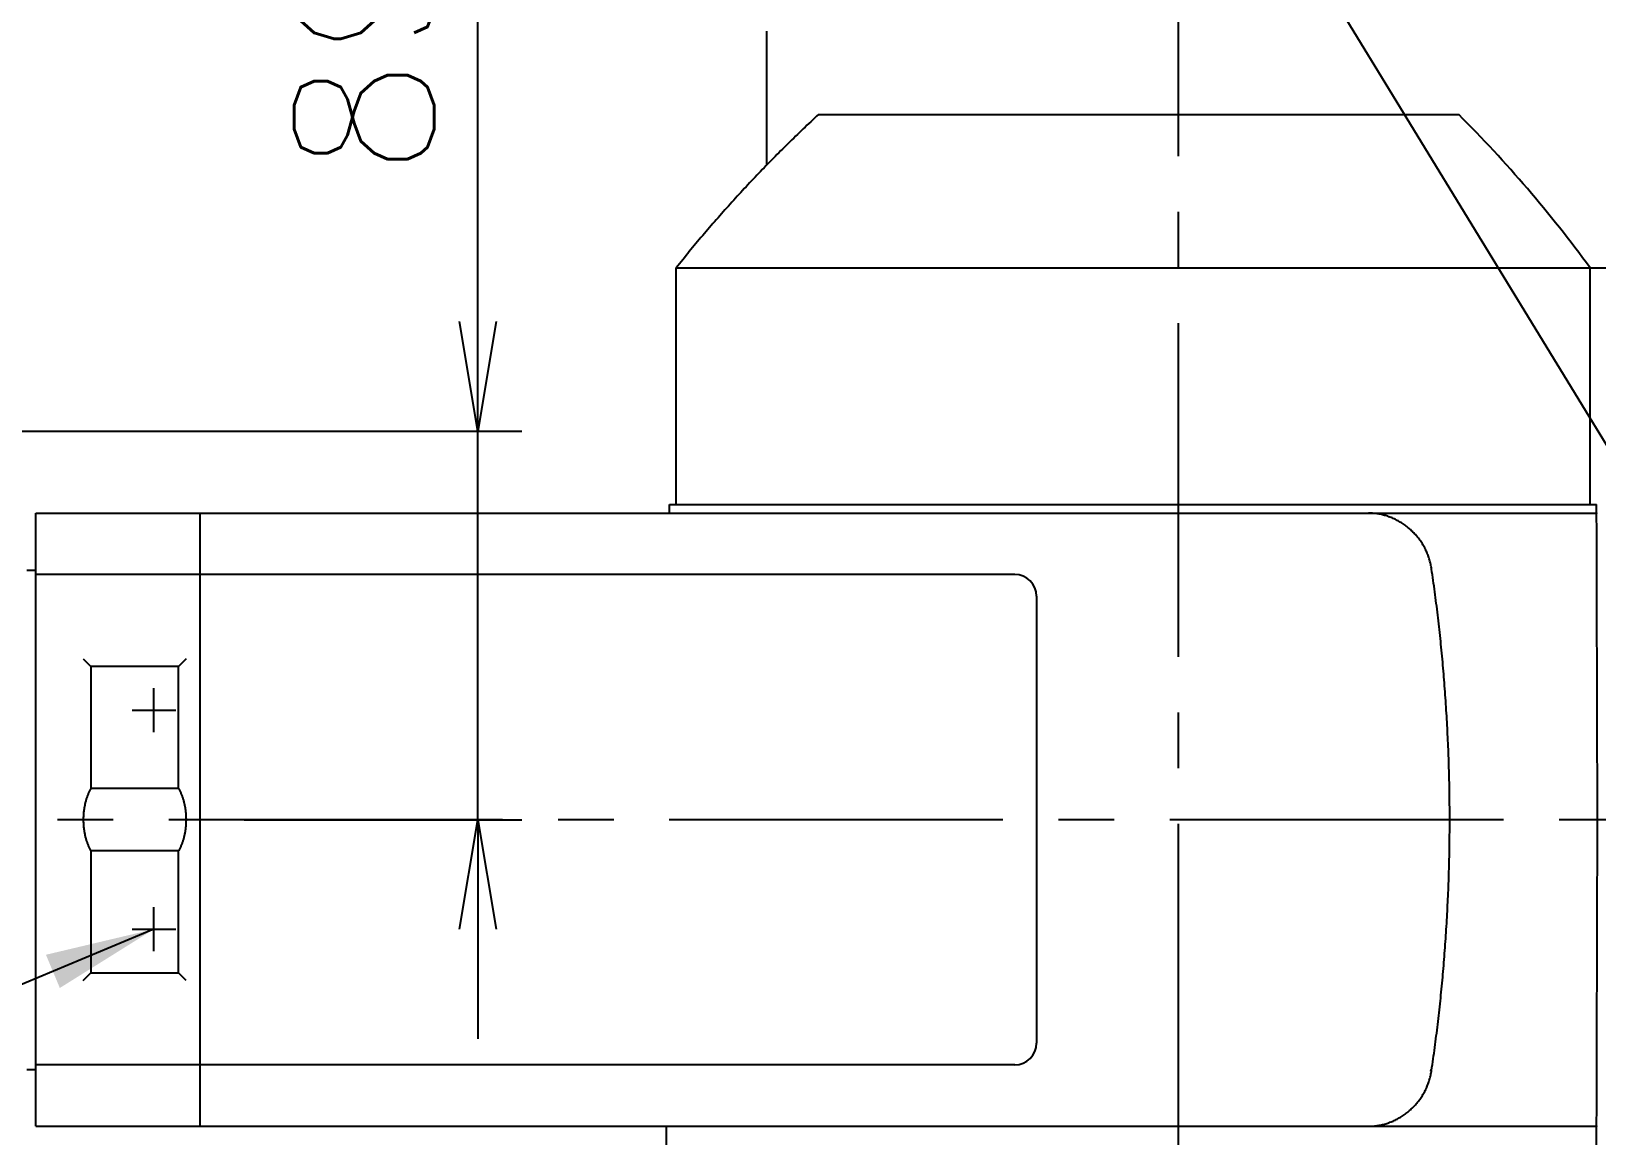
# Model space of a CAD drawing. Extents: x -7647 to -3756, y -5015 to -2358.
# Drawn here: x -4892 to -4534.5, y -2912.1 to -2660 of the extents above; entities that cross this region are included whole.
import ezdxf

# ---------------------------------------------------------------- set-up
doc = ezdxf.new("R2010")
doc.units = 0
doc.header["$LTSCALE"] = 4
doc.header["$MEASUREMENT"] = 0
doc.linetypes.add('CENTRE2', pattern=[28.575, 19.05, -3.175, 3.175, -3.175])
doc.layers.get('0').update_dxf_attribs({"linetype": 'CONTINUOUS'})
doc.layers.get('DEFPOINTS').update_dxf_attribs({"linetype": 'CONTINUOUS'})
for name, color, linetype in [('01', 7, 'CONTINUOUS'), ('01CENTER', 5, 'CENTRE2'), ('01HOSO', 6, 'CONTINUOUS'), ('02', 5, 'CONTINUOUS')]:
    doc.layers.add(name, color=color, linetype=linetype)
doc.styles.add('BIGFONT', font='ROMANS.SHX', dxfattribs={"bigfont": 'bigfont'})
doc.dimstyles.new('L-IN', dxfattribs={"dimscale": 10, "dimtxt": 3.2, "dimasz": 2.5, "dimexe": 1, "dimexo": 1, "dimgap": 1, "dimtad": 1, "dimdec": 0, "dimtxsty": 'BIGFONT', "dimblk": 'YA-IN', "dimblk1": 'OPEN', "dimblk2": 'OPEN', "dimsah": 1, "dimcen": 0, "dimclrd": 256, "dimclre": 256, "dimclrt": 256, "dimazin": 3, "dimtp": 0.1, "dimtm": 0.2, "dimtfac": 0.625, "dimtdec": 0, "dimtmove": 0, "dimatfit": 3, "dimtolj": 1})

# ---------------------------------------------------------------- blocks, each defined once
blk = doc.blocks.new('_OPEN')
at = {"color": 0, "linetype": 'BYBLOCK'}
for p, q in [((-1, 0.167), (0, 0)), ((0, 0), (-1, -0.167)), ((0, 0), (-1, 0))]:
    blk.add_line(p, q, dxfattribs=at)
blk = doc.blocks.new('*D35')
at = {"linetype": 'BYBLOCK'}
for p, q in [((-4811.16, 3480.21), (-4928.01, 3671.49)), ((-4640, 3200), (-4798.13, 3458.87))]:
    blk.add_line(p, q, dxfattribs=at)
at = {"layer": 'DEFPOINTS', "color": 0, "linetype": 'BYBLOCK'}
for p in [(-4798.13, 3458.87), (-4640, 3200)]:
    blk.add_point(p, dxfattribs=at)
at = {"linetype": 'BYBLOCK', "xscale": 25, "yscale": 25, "zscale": 25, "rotation": 301.4186396971587}
blk.add_blockref('_OPEN', (-4798.13, 3458.87), dxfattribs=at)
at = {"linetype": 'BYBLOCK', "insert": (-4871.22, 3628.39), "char_height": 32, "attachment_point": 5, "rotation": 301.4186, "style": 'BIGFONT'}
blk.add_mtext('\\A1;R303', dxfattribs=at)
blk = doc.blocks.new('YA-IN')
at = {"color": 0, "linetype": 'BYBLOCK'}
for p, q in [((0, 0), (-1, 0.167)), ((-1, -0.167), (0, 0)), ((0, 0), (-1, 0))]:
    blk.add_line(p, q, dxfattribs=at)
blk = doc.blocks.new('*D24')
at = {"linetype": 'BYBLOCK'}
for p, q in [((-4790, -2726.28), (-4790, -2630.71)), ((-5108.67, -2751.28), (-4780, -2751.28)), ((-4790, -2840), (-4790, -2751.28)), ((-4843.4, -2840), (-4780, -2840)), ((-4790, -2865), (-4790, -2890))]:
    blk.add_line(p, q, dxfattribs=at)
at = {"layer": 'DEFPOINTS', "color": 0, "linetype": 'BYBLOCK'}
for p in [(-5118.67, -2751.28), (-4790, -2751.28), (-4853.4, -2840)]:
    blk.add_point(p, dxfattribs=at)
at = {"linetype": 'BYBLOCK', "xscale": 25, "yscale": 25, "zscale": 25}
for p, rotation in [((-4790, -2751.28), 270), ((-4790, -2840), 90)]:
    blk.add_blockref('_OPEN', p, dxfattribs=dict(at, rotation=rotation))
at = {"linetype": 'BYBLOCK', "insert": (-4816, -2665.86), "char_height": 32, "attachment_point": 5, "rotation": 90, "style": 'BIGFONT'}
blk.add_mtext('\\A1;89', dxfattribs=at)
blk = doc.blocks.new('*D26')
at = {"linetype": 'BYBLOCK'}
for p, q in [((-4684.5, -2930), (-4070, -2930)), ((-4080, -2955), (-4080, -3045)), ((-4683, -3070), (-4070, -3070))]:
    blk.add_line(p, q, dxfattribs=at)
at = {"layer": 'DEFPOINTS', "color": 0, "linetype": 'BYBLOCK'}
for p in [(-4694.5, -2930), (-4693, -3070), (-4080, -3070)]:
    blk.add_point(p, dxfattribs=at)
at = {"linetype": 'BYBLOCK', "xscale": 25, "yscale": 25, "zscale": 25}
for p, rotation in [((-4080, -2930), 90), ((-4080, -3070), 270)]:
    blk.add_blockref('_OPEN', p, dxfattribs=dict(at, rotation=rotation))
at = {"linetype": 'BYBLOCK', "insert": (-4106, -3000), "char_height": 32, "attachment_point": 5, "rotation": 90, "style": 'BIGFONT'}
blk.add_mtext('\\A1;140', dxfattribs=at)

msp = doc.modelspace()

# ---------------------------------------------------------------- linework, layer by layer
at = {"layer": '01', "linetype": 'CONTINUOUS'}
for p, q in [((-4724, -2690.47725), (-4724, -2660)), ((-4712.2254, -2679), (-4566, -2679)), ((-4744.71068, -2768), (-4744.71068, -2714.00001)), ((-4536, -2768), (-4536, -2714)), ((-4891, -2770), (-4534.5, -2770)), ((-4891, -2910), (-4891, -2770)), ((-4853.4, -2910), (-4853.4, -2770)), ((-4746.21068, -2770), (-4746.21068, -2768)), ((-4534.5, -2770), (-4534.5, -2768)), ((-4534.5, -2770.11985), (-4534.5, -2770.08548)), ((-4893, -2783), (-4891, -2783)), ((-4880.13205, -2803.26795), (-4878.4, -2805)), ((-4858.4, -2805), (-4878.4, -2805)), ((-4878.4, -2805), (-4878.4, -2832.85857)), ((-4856.66795, -2803.26795), (-4858.4, -2805)), ((-4858.4, -2832.85857), (-4858.4, -2805)), ((-4858.4, -2832.85857), (-4878.4, -2832.85857)), ((-4858.4, -2847.14143), (-4878.4, -2847.14143)), ((-4878.4, -2847.14143), (-4878.4, -2875)), ((-4858.4, -2875), (-4858.4, -2847.14143)), ((-4880.13205, -2876.73205), (-4878.4, -2875)), ((-4878.4, -2875), (-4858.4, -2875)), ((-4856.66795, -2876.73205), (-4858.4, -2875)), ((-4893, -2897), (-4891, -2897)), ((-4891, -2910), (-4534.5, -2910)), ((-4747, -2910), (-4747, -2920.5)), ((-4534.5, -2909.91452), (-4534.5, -2909.88015)), ((-4534.5, -2920.5), (-4534.5, -2910))]:
    msp.add_line(p, q, dxfattribs=at)
msp.add_arc((-4778.10373, -2891.16034), 300, 36.1949442, 45.0076451, dxfattribs=at)
for points, knots in [([(-4712.2254, -2679), (-4713.39333, -2680.08987), (-4715.72988, -2682.27026), (-4719.17042, -2685.60715), (-4722.5619, -2688.99083), (-4725.89743, -2692.4238), (-4729.17766, -2695.90415), (-4732.40158, -2699.43172), (-4735.56908, -2703.00537), (-4738.67818, -2706.62552), (-4741.73184, -2710.28526), (-4743.71848, -2712.76268), (-4744.71068, -2714)], [0, 0, 0, 0, 4.792307516, 9.58741469, 14.377933045, 19.164172561, 23.946442618, 28.725041216, 33.500148834, 38.271935363, 43.040579654, 47.798503616, 47.798503616, 47.798503616, 47.798503616]), ([(-4534.50387, -2770.11978), (-4534.50383, -2770.11936), (-4534.50374, -2770.1185), (-4534.50361, -2770.11721), (-4534.50348, -2770.11591), (-4534.50334, -2770.11459), (-4534.5032, -2770.11326), (-4534.50305, -2770.11187), (-4534.5029, -2770.11054), (-4534.50275, -2770.10918), (-4534.50259, -2770.1078), (-4534.50244, -2770.10643), (-4534.50229, -2770.10509), (-4534.50214, -2770.10378), (-4534.50197, -2770.10232), (-4534.5018, -2770.10088), (-4534.50164, -2770.09943), (-4534.50146, -2770.09795), (-4534.50126, -2770.09618), (-4534.50102, -2770.09415), (-4534.50077, -2770.09201), (-4534.50052, -2770.08993), (-4534.5003, -2770.08802), (-4534.5001, -2770.08629), (-4534.49991, -2770.08473), (-4534.49974, -2770.08328), (-4534.49958, -2770.08192), (-4534.49943, -2770.08063), (-4534.49927, -2770.07922), (-4534.49909, -2770.07768), (-4534.4989, -2770.07603), (-4534.49872, -2770.07446), (-4534.49854, -2770.07294), (-4534.49837, -2770.07146), (-4534.49821, -2770.07001), (-4534.49805, -2770.0686), (-4534.4979, -2770.06722), (-4534.49775, -2770.06588), (-4534.4976, -2770.06458), (-4534.49746, -2770.0633), (-4534.49733, -2770.06206), (-4534.4972, -2770.06084), (-4534.49706, -2770.05953), (-4534.49691, -2770.05812), (-4534.49676, -2770.05663), (-4534.49661, -2770.05518), (-4534.49647, -2770.05377), (-4534.49633, -2770.0524), (-4534.4962, -2770.05107), (-4534.49608, -2770.04977), (-4534.49596, -2770.04852), (-4534.49585, -2770.04729), (-4534.49573, -2770.046), (-4534.49561, -2770.04465), (-4534.4955, -2770.04324), (-4534.49538, -2770.04187), (-4534.49528, -2770.04053), (-4534.49518, -2770.03924), (-4534.49509, -2770.03797), (-4534.495, -2770.03674), (-4534.49492, -2770.03546), (-4534.49483, -2770.03414), (-4534.49475, -2770.03278), (-4534.49468, -2770.03145), (-4534.49462, -2770.03017), (-4534.49456, -2770.02892), (-4534.49451, -2770.02764), (-4534.49447, -2770.02633), (-4534.49443, -2770.025), (-4534.4944, -2770.02371), (-4534.49439, -2770.02245), (-4534.49438, -2770.02123), (-4534.49439, -2770.01997), (-4534.4944, -2770.01866), (-4534.49444, -2770.01735), (-4534.49448, -2770.01608), (-4534.49455, -2770.01486), (-4534.49463, -2770.0136), (-4534.49473, -2770.0123), (-4534.49487, -2770.01101), (-4534.49503, -2770.00974), (-4534.49523, -2770.0085), (-4534.49546, -2770.00727), (-4534.49574, -2770.00607), (-4534.49608, -2770.00488), (-4534.49649, -2770.00373), (-4534.497, -2770.0026), (-4534.49766, -2770.00156), (-4534.49857, -2770.00049), (-4534.49948, -2770.00018), (-4534.5, -2770)], [0, 0, 0, 0, 0.0012568791, 0.0026044136, 0.0038837709, 0.0051691464, 0.0065945555, 0.0079023029, 0.0093453893, 0.0106184753, 0.012005793, 0.0135165738, 0.0147386689, 0.0160516703, 0.0174931502, 0.0191424219, 0.0204047765, 0.0218548933, 0.0236231444, 0.025751597, 0.0279691701, 0.0300912932, 0.032028768, 0.0337492948, 0.0353077184, 0.0367568608, 0.0381227922, 0.0394180131, 0.0406500533, 0.0423956623, 0.0440469424, 0.0456280679, 0.0471563309, 0.0486444447, 0.0500984112, 0.0515180003, 0.0529026014, 0.0542516557, 0.0555657589, 0.0568470251, 0.0580973332, 0.0593182547, 0.060511115, 0.0620598698, 0.0635629654, 0.0650222515, 0.0664392749, 0.0678153454, 0.0691515865, 0.0704489889, 0.0717102348, 0.0729391669, 0.0741375799, 0.0755950891, 0.0770101626, 0.0783852531, 0.0797225398, 0.0810239676, 0.0822912786, 0.0835260395, 0.084729663, 0.0861347006, 0.0874987189, 0.0888234887, 0.090110594, 0.0913614562, 0.0925773532, 0.0939532372, 0.0952847308, 0.0965735814, 0.097825425, 0.0990487096, 0.1002506495, 0.1016044793, 0.1029623373, 0.1042077114, 0.105406677, 0.1066289019, 0.1079986617, 0.109301344, 0.1105318851, 0.1118454817, 0.1130575008, 0.1142995399, 0.1155423339, 0.1167677691, 0.1179578374, 0.1192329921, 0.1204729433, 0.1220719493, 0.1220719493, 0.1220719493, 0.1220719493]), ([(-4534.5, -2909.88015), (-4534.49937, -2908.29032), (-4534.49809, -2905.07628), (-4534.48957, -2900.24292), (-4534.47759, -2895.38423), (-4534.46276, -2890.53799), (-4534.44622, -2885.70202), (-4534.42882, -2880.87409), (-4534.41138, -2876.05204), (-4534.39458, -2871.23428), (-4534.37905, -2866.41996), (-4534.36531, -2861.60896), (-4534.3538, -2856.80138), (-4534.34486, -2851.99738), (-4534.33876, -2847.19674), (-4534.33567, -2842.3986), (-4534.33567, -2837.6014), (-4534.33876, -2832.80326), (-4534.34486, -2828.00262), (-4534.3538, -2823.19862), (-4534.36531, -2818.39104), (-4534.37905, -2813.58004), (-4534.39458, -2808.76572), (-4534.41138, -2803.94796), (-4534.42882, -2799.12591), (-4534.44622, -2794.29798), (-4534.46276, -2789.46201), (-4534.47759, -2784.61577), (-4534.48957, -2779.75708), (-4534.49809, -2774.92372), (-4534.49937, -2771.70968), (-4534.5, -2770.11985)], [0, 0, 0, 0, 4.769500414, 9.642113774, 14.500097615, 19.345624086, 24.180881697, 29.008100024, 33.829508642, 38.647120793, 43.461485441, 48.272533453, 53.080178719, 57.884251241, 62.684579719, 67.482097859, 72.278669544, 77.076187684, 81.876516162, 86.680588684, 91.488233951, 96.299281962, 101.113646611, 105.931258762, 110.752667379, 115.579885706, 120.415143318, 125.260669788, 130.118653629, 134.991266989, 139.760767251, 139.760767251, 139.760767251, 139.760767251]), ([(-4878.4, -2832.85857), (-4878.4523, -2832.94938), (-4878.5575, -2833.13205), (-4878.70474, -2833.41395), (-4878.84541, -2833.70297), (-4878.97861, -2833.99904), (-4879.10453, -2834.30149), (-4879.22309, -2834.60982), (-4879.3343, -2834.92352), (-4879.43815, -2835.24212), (-4879.53465, -2835.56515), (-4879.62382, -2835.89219), (-4879.7057, -2836.22283), (-4879.7803, -2836.55668), (-4879.84766, -2836.89338), (-4879.90782, -2837.23258), (-4879.9608, -2837.57395), (-4880.00665, -2837.91718), (-4880.04539, -2838.26198), (-4880.07703, -2838.60807), (-4880.10165, -2838.95518), (-4880.1191, -2839.30304), (-4880.13003, -2839.65139), (-4880.13138, -2839.88379), (-4880.13205, -2840)], [0, 0, 0, 0, 0.314332921, 0.632360326, 0.953840952, 1.278530486, 1.606184352, 1.936562519, 2.269430525, 2.604561168, 2.941737637, 3.280752388, 3.621408498, 3.963521388, 4.306916421, 4.651429759, 4.996909062, 5.343210561, 5.690199197, 6.037748521, 6.385738124, 6.734052858, 7.082582145, 7.43121802, 7.43121802, 7.43121802, 7.43121802]), ([(-4858.4, -2832.85857), (-4858.3477, -2832.94938), (-4858.2425, -2833.13205), (-4858.09526, -2833.41395), (-4857.95459, -2833.70297), (-4857.82139, -2833.99904), (-4857.69547, -2834.30149), (-4857.57691, -2834.60982), (-4857.4657, -2834.92352), (-4857.36185, -2835.24212), (-4857.26535, -2835.56515), (-4857.17618, -2835.89219), (-4857.0943, -2836.22283), (-4857.0197, -2836.55668), (-4856.95234, -2836.89338), (-4856.89218, -2837.23258), (-4856.8392, -2837.57395), (-4856.79335, -2837.91718), (-4856.75461, -2838.26198), (-4856.72297, -2838.60807), (-4856.69835, -2838.95518), (-4856.6809, -2839.30304), (-4856.66997, -2839.65139), (-4856.66862, -2839.88379), (-4856.66795, -2840)], [0, 0, 0, 0, 0.314332921, 0.632360326, 0.953840952, 1.278530486, 1.606184352, 1.936562519, 2.269430525, 2.604561168, 2.941737637, 3.280752388, 3.621408498, 3.963521388, 4.306916421, 4.651429759, 4.996909062, 5.343210561, 5.690199197, 6.037748521, 6.385738124, 6.734052858, 7.082582145, 7.43121802, 7.43121802, 7.43121802, 7.43121802]), ([(-4880.13205, -2840), (-4880.13138, -2840.11621), (-4880.13003, -2840.34861), (-4880.1191, -2840.69697), (-4880.10165, -2841.04482), (-4880.07703, -2841.39193), (-4880.04539, -2841.73802), (-4880.00665, -2842.08282), (-4879.9608, -2842.42606), (-4879.90782, -2842.76743), (-4879.84766, -2843.10662), (-4879.7803, -2843.44332), (-4879.70569, -2843.77717), (-4879.62382, -2844.10781), (-4879.53465, -2844.43485), (-4879.43815, -2844.75788), (-4879.3343, -2845.07648), (-4879.22309, -2845.39018), (-4879.10453, -2845.69851), (-4878.97861, -2846.00096), (-4878.84541, -2846.29703), (-4878.70474, -2846.58605), (-4878.5575, -2846.86795), (-4878.4523, -2847.05062), (-4878.4, -2847.14143)], [0, 0, 0, 0, 0.348636562, 0.697166395, 1.045481547, 1.393471407, 1.741020867, 2.088009576, 2.434310984, 2.779790093, 3.124303291, 3.467698038, 3.809810555, 4.150466403, 4.489480827, 4.826656929, 5.161787339, 5.49465508, 5.825032952, 6.152686638, 6.477376094, 6.798856823, 7.116884564, 7.43121802, 7.43121802, 7.43121802, 7.43121802]), ([(-4856.66795, -2840), (-4856.66862, -2840.11621), (-4856.66997, -2840.34861), (-4856.6809, -2840.69697), (-4856.69835, -2841.04482), (-4856.72297, -2841.39193), (-4856.75461, -2841.73802), (-4856.79335, -2842.08282), (-4856.8392, -2842.42606), (-4856.89218, -2842.76743), (-4856.95234, -2843.10662), (-4857.0197, -2843.44332), (-4857.09431, -2843.77717), (-4857.17618, -2844.10781), (-4857.26535, -2844.43485), (-4857.36185, -2844.75788), (-4857.4657, -2845.07648), (-4857.57691, -2845.39018), (-4857.69547, -2845.69851), (-4857.82139, -2846.00096), (-4857.95459, -2846.29703), (-4858.09526, -2846.58605), (-4858.2425, -2846.86795), (-4858.3477, -2847.05062), (-4858.4, -2847.14143)], [0, 0, 0, 0, 0.348636562, 0.697166395, 1.045481547, 1.393471407, 1.741020867, 2.088009576, 2.434310984, 2.779790093, 3.124303291, 3.467698038, 3.809810555, 4.150466403, 4.489480827, 4.826656929, 5.161787339, 5.49465508, 5.825032952, 6.152686638, 6.477376094, 6.798856823, 7.116884564, 7.43121802, 7.43121802, 7.43121802, 7.43121802]), ([(-4534.5, -2910), (-4534.49959, -2909.99988), (-4534.49879, -2909.99965), (-4534.49789, -2909.99874), (-4534.49719, -2909.99774), (-4534.49664, -2909.99662), (-4534.49618, -2909.99543), (-4534.4958, -2909.99418), (-4534.4955, -2909.9929), (-4534.49525, -2909.99165), (-4534.49505, -2909.9904), (-4534.49489, -2909.98917), (-4534.49476, -2909.98792), (-4534.49465, -2909.98668), (-4534.49456, -2909.98539), (-4534.49449, -2909.98407), (-4534.49444, -2909.98274), (-4534.49441, -2909.98138), (-4534.49439, -2909.98006), (-4534.49438, -2909.97878), (-4534.49439, -2909.97753), (-4534.49441, -2909.97624), (-4534.49443, -2909.9749), (-4534.49447, -2909.97352), (-4534.49452, -2909.97209), (-4534.49458, -2909.97072), (-4534.49464, -2909.9694), (-4534.4947, -2909.96815), (-4534.49477, -2909.96686), (-4534.49485, -2909.96553), (-4534.49494, -2909.96416), (-4534.49503, -2909.96276), (-4534.49514, -2909.96131), (-4534.49525, -2909.95981), (-4534.49536, -2909.9584), (-4534.49547, -2909.95708), (-4534.49557, -2909.95587), (-4534.49568, -2909.95463), (-4534.49579, -2909.95337), (-4534.4959, -2909.9521), (-4534.49602, -2909.95084), (-4534.49614, -2909.94958), (-4534.49626, -2909.94833), (-4534.49638, -2909.94707), (-4534.49651, -2909.94581), (-4534.49664, -2909.94453), (-4534.49677, -2909.94323), (-4534.49691, -2909.94191), (-4534.49705, -2909.94056), (-4534.49719, -2909.93919), (-4534.49734, -2909.93778), (-4534.4975, -2909.93634), (-4534.49766, -2909.93485), (-4534.49783, -2909.93332), (-4534.49801, -2909.93173), (-4534.4982, -2909.93009), (-4534.49839, -2909.92841), (-4534.49858, -2909.92669), (-4534.49878, -2909.92495), (-4534.49897, -2909.92338), (-4534.49913, -2909.92198), (-4534.49927, -2909.92077), (-4534.49941, -2909.91951), (-4534.49957, -2909.91821), (-4534.49973, -2909.91685), (-4534.49989, -2909.91541), (-4534.50008, -2909.91387), (-4534.50027, -2909.91219), (-4534.50049, -2909.91032), (-4534.50074, -2909.90827), (-4534.50099, -2909.90612), (-4534.50123, -2909.90407), (-4534.50144, -2909.90226), (-4534.50162, -2909.90074), (-4534.50179, -2909.89927), (-4534.50196, -2909.89781), (-4534.50212, -2909.89633), (-4534.50228, -2909.895), (-4534.50243, -2909.89365), (-4534.50258, -2909.89228), (-4534.50274, -2909.89089), (-4534.50289, -2909.88953), (-4534.50303, -2909.88823), (-4534.50318, -2909.88693), (-4534.50331, -2909.88568), (-4534.50344, -2909.88444), (-4534.50357, -2909.8832), (-4534.5037, -2909.88197), (-4534.50378, -2909.88114), (-4534.50382, -2909.88073)], [0, 0, 0, 0, 0.0012446148, 0.0024763012, 0.0037121858, 0.0049296782, 0.0062107428, 0.0075299971, 0.008850579, 0.0101373492, 0.0113552182, 0.0126629752, 0.0138581044, 0.0151143612, 0.0164145903, 0.0177367138, 0.0190635745, 0.0204127936, 0.0218111553, 0.0230196571, 0.0242683752, 0.0255593886, 0.026894838, 0.0282762621, 0.0297054043, 0.0311842429, 0.0324045965, 0.0336594816, 0.0349503355, 0.0362787585, 0.0376465368, 0.0390556689, 0.0405083975, 0.0420072477, 0.0435550743, 0.0447500154, 0.0459740377, 0.0472217063, 0.0484859545, 0.0497587703, 0.0510311044, 0.0522942626, 0.0535507378, 0.0548087317, 0.0560774914, 0.0573631321, 0.0586680389, 0.0599947805, 0.0613463581, 0.0627262957, 0.0641387579, 0.0655887071, 0.0670821158, 0.0686261725, 0.070224485, 0.0718732655, 0.0735672049, 0.0752996648, 0.0770623839, 0.0788450697, 0.0800449156, 0.0812658291, 0.0825228716, 0.0838309224, 0.0851983489, 0.0866364659, 0.088167556, 0.0898445587, 0.0917343381, 0.0938216193, 0.0960364357, 0.098201861, 0.1000242908, 0.1015085076, 0.1027928899, 0.1044677271, 0.1059251357, 0.1072472374, 0.1084743615, 0.1099970528, 0.1114025585, 0.1126802497, 0.1140905033, 0.1153190868, 0.1165996277, 0.1178735219, 0.1190707908, 0.1203311951, 0.1215714067, 0.1215714067, 0.1215714067, 0.1215714067])]:
    msp.add_open_spline(points, degree=3, knots=knots, dxfattribs=at)
for points in [[(-4534.5, -2770.11985), (-4534.5, -2770.10832), (-4534.5, -2770.09679), (-4534.5, -2770.08526)], [(-4534.5, -2909.91474), (-4534.5, -2909.90321), (-4534.5, -2909.89168), (-4534.5, -2909.88015)]]:
    msp.add_open_spline(points, degree=3, dxfattribs=at)
at = {"layer": '01CENTER'}
for p, q in [((-4630, -3031.43255), (-4630, -2603.90455)), ((-4864, -2820), (-4864, -2810)), ((-4869, -2815), (-4859, -2815)), ((-3984.28974, -2840), (-5423.00498, -2840)), ((-4864, -2870), (-4864, -2860)), ((-4869, -2865), (-4859, -2865))]:
    msp.add_line(p, q, dxfattribs=at)
at = {"layer": '01HOSO', "linetype": 'CONTINUOUS'}
for p, q in [((-4744.71068, -2714), (-4484.5, -2714)), ((-4746.21068, -2768), (-4534.5, -2768)), ((-4667.4, -2784), (-4891, -2784)), ((-4662.4, -2789), (-4662.4, -2891)), ((-4667.4, -2896), (-4891, -2896)), ((-4572.60601, -2897.17258), (-4572.20268, -2897.23251))]:
    msp.add_line(p, q, dxfattribs=at)
for centre, start, end in [((-4667.4, -2789), 0, 90), ((-4667.4, -2891), 270, 0)]:
    msp.add_arc(centre, 5, start, end, dxfattribs=at)
for points, knots in [([(-4572.20268, -2782.76749), (-4572.23073, -2782.59155), (-4572.28686, -2782.23941), (-4572.39471, -2781.71518), (-4572.51974, -2781.19455), (-4572.66341, -2780.6788), (-4572.82507, -2780.16859), (-4573.0047, -2779.66451), (-4573.20203, -2779.16708), (-4573.41677, -2778.67701), (-4573.64857, -2778.19504), (-4573.89713, -2777.72179), (-4574.16225, -2777.25773), (-4574.44361, -2776.80331), (-4574.74076, -2776.35926), (-4575.05313, -2775.92633), (-4575.38028, -2775.50513), (-4575.72193, -2775.09605), (-4576.07769, -2774.69945), (-4576.44704, -2774.31587), (-4576.8293, -2773.94598), (-4577.22389, -2773.59032), (-4577.63038, -2773.24928), (-4578.04822, -2772.92322), (-4578.47669, -2772.61265), (-4578.9149, -2772.31811), (-4579.3621, -2772.04003), (-4579.81774, -2771.77873), (-4580.28119, -2771.53441), (-4580.75163, -2771.3074), (-4581.22807, -2771.09806), (-4581.70958, -2770.90667), (-4582.19543, -2770.73342), (-4582.68495, -2770.57837), (-4583.17736, -2770.44158), (-4583.67179, -2770.32316), (-4584.16747, -2770.22312), (-4584.66382, -2770.14151), (-4585.16035, -2770.0781), (-4585.6565, -2770.03324), (-4586.15151, -2770.0052), (-4586.48113, -2770.00173), (-4586.6455, -2770)], [0, 0, 0, 0, 0.534442, 1.069640664, 1.605131004, 2.140463388, 2.67545476, 3.210427538, 3.745520598, 4.280521405, 4.815252131, 5.349634746, 5.883851232, 6.418294046, 6.952705376, 7.486432101, 8.019530684, 8.552354457, 9.085036165, 9.617557139, 10.149484218, 10.680483927, 11.210900229, 11.740953043, 12.270173978, 12.798123645, 13.324623577, 13.849670049, 14.373531136, 14.896011747, 15.416393518, 15.934406171, 16.450117217, 16.963522318, 17.474552126, 17.982951433, 18.488443824, 18.991225289, 19.491672925, 19.989801809, 20.485483873, 20.978590863, 20.978590863, 20.978590863, 20.978590863]), ([(-4572.20268, -2897.23251), (-4571.95141, -2895.49445), (-4571.44616, -2891.99958), (-4570.78191, -2886.71693), (-4570.18209, -2881.3735), (-4569.65528, -2875.97394), (-4569.20089, -2870.5251), (-4568.82055, -2865.03385), (-4568.51502, -2859.50735), (-4568.28514, -2853.95318), (-4568.13152, -2848.37946), (-4568.05458, -2842.79438), (-4568.05458, -2837.20562), (-4568.13152, -2831.62054), (-4568.28514, -2826.04682), (-4568.51502, -2820.49265), (-4568.82055, -2814.96615), (-4569.20089, -2809.4749), (-4569.65528, -2804.02606), (-4570.18209, -2798.6265), (-4570.78191, -2793.28307), (-4571.44616, -2788.00042), (-4571.95141, -2784.50555), (-4572.20268, -2782.76749)], [0, 0, 0, 0, 5.268278836, 10.593430181, 15.971886397, 21.398840092, 26.868419754, 32.374631747, 37.911512224, 43.472692365, 49.050873579, 54.63849212, 60.22900155, 65.81662009, 71.394801305, 76.955981446, 82.492861923, 87.999073916, 93.468653577, 98.895607272, 104.274063487, 109.599214838, 114.86749365, 114.86749365, 114.86749365, 114.86749365]), ([(-4586.6455, -2910), (-4586.48113, -2909.99827), (-4586.15151, -2909.9948), (-4585.6565, -2909.96676), (-4585.16036, -2909.9219), (-4584.66382, -2909.85849), (-4584.16747, -2909.77688), (-4583.67179, -2909.67684), (-4583.17736, -2909.55842), (-4582.68495, -2909.42163), (-4582.19543, -2909.26658), (-4581.70958, -2909.09333), (-4581.22807, -2908.90194), (-4580.75164, -2908.6926), (-4580.28119, -2908.46559), (-4579.81774, -2908.22127), (-4579.3621, -2907.95997), (-4578.9149, -2907.68189), (-4578.47669, -2907.38735), (-4578.04822, -2907.07678), (-4577.63038, -2906.75072), (-4577.22389, -2906.40968), (-4576.8293, -2906.05401), (-4576.44703, -2905.68412), (-4576.07769, -2905.30055), (-4575.72193, -2904.90395), (-4575.38028, -2904.49487), (-4575.05313, -2904.07367), (-4574.74076, -2903.64074), (-4574.44361, -2903.19669), (-4574.16225, -2902.74227), (-4573.89713, -2902.27821), (-4573.64857, -2901.80496), (-4573.41677, -2901.32298), (-4573.20203, -2900.83291), (-4573.0047, -2900.33549), (-4572.82507, -2899.83141), (-4572.66341, -2899.3212), (-4572.51974, -2898.80545), (-4572.39471, -2898.28482), (-4572.28686, -2897.76059), (-4572.23073, -2897.40845), (-4572.20268, -2897.23251)], [0, 0, 0, 0, 0.493107375, 0.988789172, 1.486917698, 1.9873653, 2.490146993, 2.995639655, 3.504039515, 4.015069548, 4.528474074, 5.04418446, 5.56219663, 6.082577942, 6.605058517, 7.128920178, 7.653967383, 8.180468083, 8.708418317, 9.237639036, 9.767691497, 10.29810796, 10.829107873, 11.361035211, 11.893556423, 12.426237908, 12.95906147, 13.492160171, 14.025886836, 14.560297988, 15.094740842, 15.628957316, 16.163339969, 16.698070939, 17.233071559, 17.768164071, 18.303136515, 18.83812764, 19.373459916, 19.908950413, 20.444149243, 20.978590863, 20.978590863, 20.978590863, 20.978590863])]:
    msp.add_open_spline(points, degree=3, knots=knots, dxfattribs=at)

# ---------------------------------------------------------------- dimensions: what is measured, and where the dimension line sits
at = {"layer": '02'}
dim = msp.add_radius_dim(center=(-4480, -2840), mpoint=(-4638.13231, -2581.12711), dimstyle='L-IN', dxfattribs=at)
dim.commit()
dim.dimension.update_dxf_attribs({"geometry": '*D35', "text_midpoint": (-4733.40376, -2425.16153), "dimtype": 164, "insert": (160, -6040)})
dim = msp.add_linear_dim(base=(-4790, -2751.28353), p1=(-4853.4, -2840), p2=(-5118.67014, -2751.28353), angle=90, dimstyle='L-IN', dxfattribs=at)
dim.commit()
dim.dimension.update_dxf_attribs({"geometry": '*D24', "text_midpoint": (-4790, -2665.85714), "dimtype": 160})
dim = msp.add_linear_dim(base=(-3920, -2910), p1=(-4534.5, -2770), p2=(-4533, -2910), angle=90, dimstyle='L-IN', dxfattribs=at)
dim.commit()
dim.dimension.update_dxf_attribs({"geometry": '*D26', "text_midpoint": (-3946, -2840), "insert": (160, 160)})

# ---------------------------------------------------------------- leaders
msp.add_leader([(-4864, -2865), (-5321.88485, -3056.09312)], dimstyle='L-IN', dxfattribs=at)

doc.saveas('drawing.dxf')
